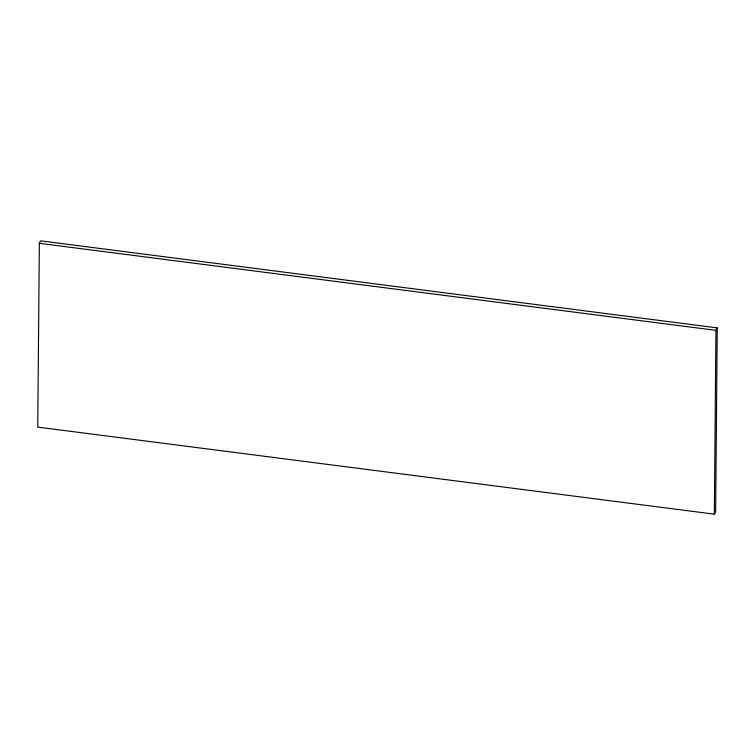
<?xml version="1.0" encoding="UTF-8"?>
<svg xmlns="http://www.w3.org/2000/svg" width="755" height="755" viewBox="0 0 755 755"><rect width="100%" height="100%" fill="white"/><g stroke="black" fill="none" stroke-linecap="round" stroke-linejoin="round"><path stroke-width="1.13" d="M39.345 243.308L37.75 427.113L714.343 514.164L715.655 511.692L717.25 327.887L40.657 240.836L39.345 243.308L715.938 330.36L717.25 327.887M714.343 514.164L715.938 330.36"/></g></svg>
